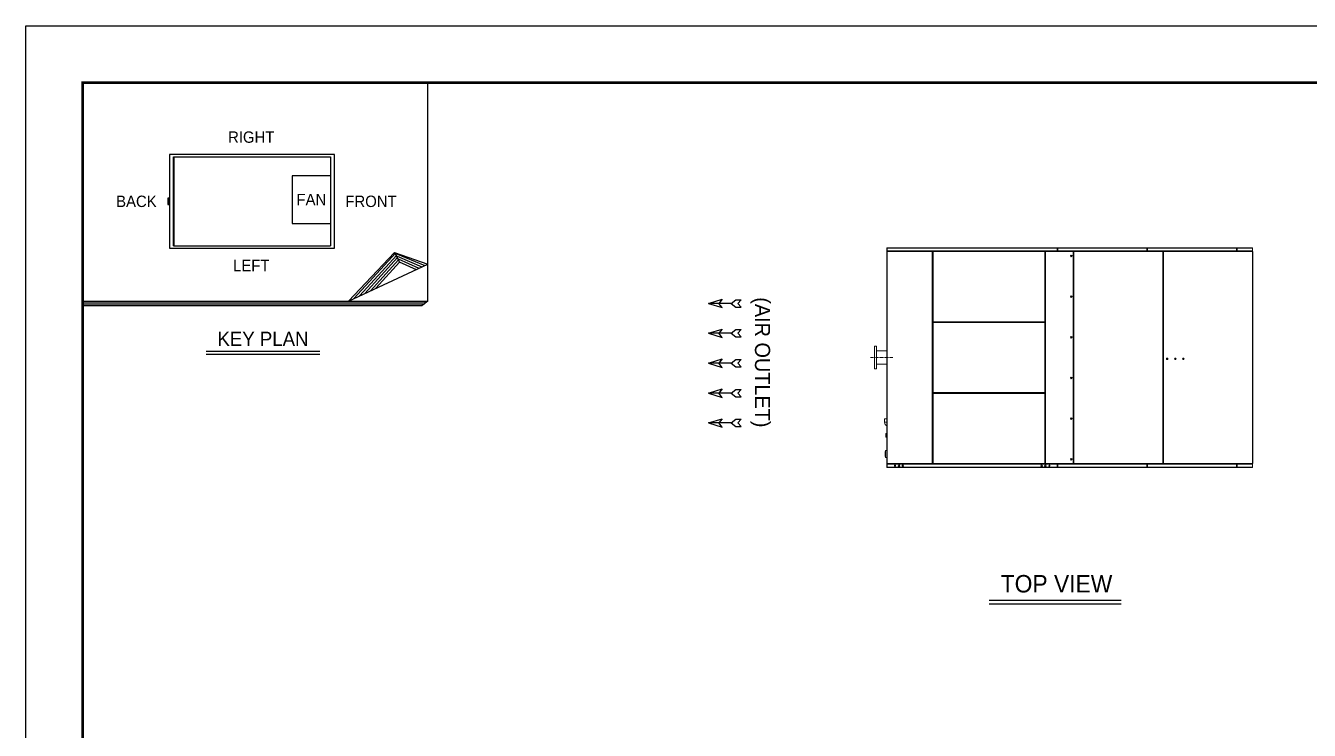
# Model space of a CAD drawing. Header units: millimetres. Extents: x 2142 to 31549, y 1327 to 22122.
# Drawn here: x 2142 to 17932, y 13459 to 22122 of the extents above; entities that cross this region are included whole.
import ezdxf
from ezdxf.enums import TextEntityAlignment as Align

# ---------------------------------------------------------------- set-up
doc = ezdxf.new("R2010")
doc.units = ezdxf.units.MM
doc.linetypes.add('CENTER', pattern=[2, 1.25, -0.25, 0.25, -0.25])
for name, color, linetype in [('center', 1, 'CENTER'), ('냉각탑', 4, 'Continuous'), ('냉각탑_box', 1, 'Continuous'), ('냉각탑_dim', 1, 'Continuous'), ('냉각탑_form', 1, 'Continuous'), ('냉각탑_text', 3, 'Continuous')]:
    doc.layers.add(name, color=color, linetype=linetype)
doc.styles.add('돋움', font='Dotum.ttf')

# ---------------------------------------------------------------- blocks, each defined once
blk = doc.blocks.new('화살표 IN OUT')
at = {"layer": '냉각탑_dim'}
for p, q in [((-323, 43), (-384, 43)), ((-343, 0), (-384, 43)), ((-384, -43), (-343, 0)), ((-266, 0), (-323, 43)), ((-266, 0), (-323, -43)), ((-266, 0), (0, 0)), ((-163, 50), (-122, 0)), ((0, 0), (-163, 50)), ((-163, -50), (-122, 0)), ((0, 0), (-163, -50)), ((-323, -43), (-384, -43))]:
    blk.add_line(p, q, dxfattribs=at)
blk = doc.blocks.new("4'")
at = {"color": 7, "lineweight": 20, "ltscale": 0.001111}
for p, q in [((12735, 19389), (12737, 19389)), ((12737, 19345), (12735, 19345)), ((12738, 19346), (12738, 19348)), ((12804, 19348), (12804, 19350)), ((13294, 19346), (13294, 19348)), ((13296, 19345), (13298, 19345)), ((13451, 19348), (13451, 19350)), ((13766, 19350), (13766, 19348)), ((13792, 19350), (13792, 19348)), ((13796, 19350), (13796, 19348)), ((14061, 19348), (14061, 19350)), ((14061, 19348), (14061, 19350)), ((14214, 19350), (14214, 19348)), ((14240, 19350), (14240, 19348)), ((14244, 19350), (14244, 19348)), ((14671, 19348), (14671, 19350)), ((14820, 19348), (14820, 19350)), ((14833, 19389), (14835, 19389)), ((14842, 19350), (14842, 19348)), ((15608, 19350), (15608, 19348)), ((15937, 19392), (15939, 19392)), ((15937, 19388), (15939, 19388)), ((17039, 19392), (17041, 19392)), ((17039, 19388), (17041, 19388)), ((17230, 19350), (17230, 19348)), ((17232, 19350), (17232, 19348)), ((14684, 19026), (14682, 19026)), ((14684, 18926), (14682, 18926)), ((16135, 18925), (16133, 18925)), ((16133, 18895), (16135, 18895)), ((16133, 18748), (16135, 18748)), ((16135, 18718), (16133, 18718)), ((13399, 18479), (13399, 18477)), ((13403, 18479), (13403, 18477)), ((13447, 18479), (13447, 18477)), ((13448, 18479), (13448, 18477)), ((13450, 18479), (13450, 18477)), ((13451, 18477), (13451, 18479)), ((13452, 18477), (13452, 18479)), ((13454, 18477), (13454, 18479)), ((13454, 18479), (13454, 18477)), ((14061, 18477), (14061, 18479)), ((14671, 18477), (14671, 18479)), ((16135, 18501), (16133, 18501)), ((16133, 18471), (16135, 18471)), ((16135, 18245), (16133, 18245)), ((16135, 18043), (16133, 18043)), ((16135, 18040), (16133, 18040)), ((16133, 18013), (16135, 18013)), ((16135, 17836), (16133, 17836)), ((13399, 17607), (13399, 17605)), ((13403, 17607), (13403, 17605)), ((13447, 17607), (13447, 17605)), ((13448, 17607), (13448, 17605)), ((13450, 17607), (13450, 17605)), ((13451, 17605), (13451, 17607)), ((13452, 17605), (13452, 17607)), ((13454, 17605), (13454, 17607)), ((13454, 17607), (13454, 17605)), ((14061, 17605), (14061, 17607)), ((14671, 17605), (14671, 17607)), ((16135, 17613), (16133, 17613)), ((16133, 17583), (16135, 17583)), ((14684, 17221), (14682, 17221)), ((16133, 17366), (16135, 17366)), ((16135, 17336), (16133, 17336)), ((14684, 17121), (14682, 17121)), ((16135, 17190), (16133, 17190)), ((16133, 17160), (16135, 17160)), ((12737, 16740), (12735, 16740)), ((12738, 16738), (12738, 16736)), ((13294, 16738), (13294, 16736)), ((13296, 16740), (13298, 16740)), ((12737, 16696), (12735, 16696)), ((12935, 16734), (12935, 16736)), ((13220, 16734), (13220, 16736)), ((13225, 16736), (13225, 16734)), ((13419, 16736), (13419, 16734)), ((14698, 16736), (14698, 16734)), ((14835, 16696), (14833, 16696)), ((14842, 16736), (14842, 16734)), ((15608, 16734), (15608, 16736)), ((15939, 16692), (15937, 16692)), ((16009, 16734), (16009, 16736)), ((17041, 16692), (17039, 16692)), ((17230, 16734), (17230, 16736)), ((17232, 16736), (17232, 16734))]:
    blk.add_line(p, q, dxfattribs=at)
at = {"color": 7, "lineweight": 20, "ltscale": 0.019444}
for p, q in [((12735, 19354), (12735, 19389)), ((12737, 19354), (12737, 19389)), ((12738, 19389), (12738, 19354)), ((14831, 19389), (14831, 19354)), ((14833, 19389), (14833, 19354)), ((14835, 19389), (14835, 19354)), ((12735, 16696), (12735, 16731)), ((12737, 16696), (12737, 16731)), ((12738, 16696), (12738, 16731)), ((14831, 16696), (14831, 16731)), ((14833, 16731), (14833, 16696)), ((14835, 16731), (14835, 16696))]:
    blk.add_line(p, q, dxfattribs=at)
at = {"color": 7, "lineweight": 20}
for p, q in [((12735, 19345), (12735, 16740)), ((12738, 19392), (14831, 19392)), ((12738, 19389), (14831, 19389)), ((14831, 19354), (12738, 19354)), ((14831, 19350), (12738, 19350)), ((12739, 19345), (12739, 16740)), ((13294, 16740), (13294, 19345)), ((13298, 16740), (13298, 19345)), ((13299, 16736), (13299, 19348)), ((14678, 19348), (13303, 19348)), ((14678, 19345), (13303, 19345)), ((14684, 19345), (14684, 16739)), ((14687, 19345), (14687, 16739)), ((15934, 19392), (14840, 19392)), ((15934, 19389), (14840, 19389)), ((15934, 19353), (14840, 19353)), ((15934, 19350), (14840, 19350)), ((15026, 16739), (15026, 19345)), ((15029, 16739), (15029, 19345)), ((15031, 16739), (15031, 19345)), ((15033, 19345), (15033, 16739)), ((15036, 19348), (16130, 19348)), ((15036, 19345), (15036, 16739)), ((15036, 19345), (16130, 19345)), ((17036, 19392), (15942, 19392)), ((17036, 19389), (15942, 19389)), ((17036, 19353), (15942, 19353)), ((17036, 19350), (15942, 19350)), ((16130, 19345), (16130, 16739)), ((16133, 19345), (16133, 16739)), ((16135, 16739), (16135, 19345)), ((16138, 19348), (17232, 19348)), ((16138, 19345), (17232, 19345)), ((16138, 16739), (16138, 19345)), ((17232, 19345), (17232, 16739)), ((17235, 19345), (17235, 16739)), ((17237, 18251), (17237, 19345)), ((17238, 16951), (17238, 19133)), ((14683, 17221), (14683, 18926)), ((13303, 18483), (14678, 18483)), ((13303, 18479), (14678, 18479)), ((14678, 18477), (13303, 18477)), ((14678, 18474), (13303, 18474)), ((17237, 16739), (17237, 17833)), ((13303, 17611), (14678, 17611)), ((13303, 17607), (14678, 17607)), ((14678, 17605), (13303, 17605)), ((14678, 17602), (13303, 17602)), ((13303, 16740), (14678, 16740)), ((15036, 16739), (16130, 16739)), ((16138, 16739), (17232, 16739)), ((12738, 16734), (14831, 16734)), ((12738, 16731), (14831, 16731)), ((12738, 16696), (14831, 16696)), ((12738, 16692), (14831, 16692)), ((13303, 16736), (14678, 16736)), ((15934, 16734), (14840, 16734)), ((15934, 16731), (14840, 16731)), ((15934, 16695), (14840, 16695)), ((15934, 16692), (14840, 16692)), ((15036, 16736), (16130, 16736)), ((17036, 16734), (15942, 16734)), ((17036, 16731), (15942, 16731)), ((17036, 16695), (15942, 16695)), ((17036, 16692), (15942, 16692)), ((16138, 16736), (17232, 16736))]:
    blk.add_line(p, q, dxfattribs=at)
at = {"color": 7, "lineweight": 20, "ltscale": 5.55556e-05}
for p, q in [((12735, 19345), (12735, 19345)), ((12737, 19345), (12737, 19345)), ((12739, 19348), (12738, 19348)), ((12739, 19346), (12738, 19346)), ((13294, 19348), (13294, 19348)), ((13294, 19346), (13294, 19346)), ((13296, 19345), (13296, 19345)), ((13298, 19345), (13298, 19345)), ((12735, 16740), (12735, 16740)), ((12737, 16740), (12737, 16740)), ((12738, 16738), (12739, 16738)), ((13294, 16738), (13294, 16738)), ((13296, 16740), (13296, 16740)), ((13298, 16740), (13298, 16740)), ((12738, 16736), (12739, 16736)), ((13294, 16736), (13294, 16736))]:
    blk.add_line(p, q, dxfattribs=at)
at = {"color": 7, "lineweight": 20, "ltscale": 0.002}
for p, q in [((12735, 19345), (12739, 19345)), ((12739, 19348), (12739, 19345)), ((13294, 19348), (13294, 19345)), ((13298, 19345), (13294, 19345)), ((12735, 16740), (12739, 16740)), ((12739, 16736), (12739, 16740)), ((13294, 16736), (13294, 16740)), ((13298, 16740), (13294, 16740))]:
    blk.add_line(p, q, dxfattribs=at)
at = {"color": 7, "lineweight": 20, "ltscale": 6.38004e-06}
for p, q in [((12735, 19345), (12735, 19345)), ((12735, 16740), (12735, 16740))]:
    blk.add_line(p, q, dxfattribs=at)
at = {"color": 7, "lineweight": 20, "ltscale": 0.148611}
blk.add_line((12735, 19077), (12735, 19345), dxfattribs=at)
at = {"color": 7, "lineweight": 20, "ltscale": 0.000888889}
for p, q in [((12739, 19345), (12737, 19345)), ((13294, 19345), (13296, 19345)), ((14680, 19345), (14682, 19345)), ((14683, 19347), (14683, 19348)), ((14837, 19392), (14839, 19392)), ((14837, 19353), (14839, 19353)), ((15034, 19348), (15034, 19347)), ((15034, 19348), (15036, 19348)), ((15034, 19347), (15036, 19347)), ((15895, 19349), (15895, 19350)), ((15937, 19392), (15935, 19392)), ((15937, 19353), (15935, 19353)), ((15935, 19349), (15935, 19350)), ((15939, 19392), (15941, 19392)), ((15939, 19353), (15941, 19353)), ((16130, 19348), (16131, 19348)), ((16130, 19347), (16131, 19347)), ((16131, 19348), (16131, 19347)), ((16133, 19347), (16133, 19348)), ((16135, 19348), (16137, 19348)), ((17039, 19392), (17037, 19392)), ((17039, 19353), (17037, 19353)), ((17041, 19392), (17043, 19392)), ((17041, 19353), (17043, 19353)), ((17235, 19392), (17233, 19392)), ((17235, 19353), (17233, 19353)), ((17235, 19348), (17233, 19348)), ((17237, 18251), (17235, 18251)), ((17237, 18242), (17235, 18242)), ((17237, 18048), (17235, 18048)), ((17237, 18036), (17235, 18036)), ((17237, 17842), (17235, 17842)), ((17237, 17833), (17235, 17833)), ((12739, 16740), (12737, 16740)), ((13294, 16740), (13296, 16740)), ((14682, 16739), (14680, 16739)), ((14683, 16736), (14683, 16738)), ((15034, 16736), (15034, 16738)), ((15036, 16738), (15034, 16738)), ((16131, 16738), (16130, 16738)), ((16131, 16736), (16131, 16738)), ((16133, 16738), (16133, 16736)), ((14837, 16731), (14839, 16731)), ((14837, 16692), (14839, 16692)), ((15036, 16736), (15034, 16736)), ((15895, 16736), (15895, 16734)), ((15935, 16736), (15935, 16734)), ((15937, 16731), (15935, 16731)), ((15937, 16692), (15935, 16692)), ((15939, 16731), (15941, 16731)), ((15939, 16692), (15941, 16692)), ((16131, 16736), (16130, 16736)), ((16135, 16736), (16137, 16736)), ((17039, 16731), (17037, 16731)), ((17039, 16692), (17037, 16692)), ((17041, 16731), (17043, 16731)), ((17041, 16692), (17043, 16692)), ((17235, 16736), (17233, 16736)), ((17235, 16731), (17233, 16731)), ((17235, 16692), (17233, 16692))]:
    blk.add_line(p, q, dxfattribs=at)
at = {"color": 7, "lineweight": 20, "ltscale": 0.001944}
for p, q in [((12738, 19389), (12738, 19392)), ((12738, 19354), (12738, 19350)), ((13299, 19348), (13296, 19348)), ((13303, 19348), (13299, 19348)), ((13300, 19345), (13303, 19345)), ((13303, 19348), (13303, 19345)), ((13303, 19345), (13303, 19348)), ((14678, 19348), (14678, 19345)), ((14682, 19345), (14678, 19345)), ((14831, 19389), (14831, 19392)), ((14831, 19354), (14831, 19350)), ((13300, 18483), (13303, 18483)), ((13303, 18479), (13303, 18483)), ((13303, 18477), (13303, 18474)), ((14678, 18479), (14678, 18483)), ((14682, 18483), (14678, 18483)), ((14678, 18477), (14678, 18474)), ((13300, 18474), (13303, 18474)), ((14682, 18474), (14678, 18474)), ((13300, 17611), (13303, 17611)), ((13300, 17602), (13303, 17602)), ((13303, 17607), (13303, 17611)), ((13303, 17605), (13303, 17602)), ((14678, 17607), (14678, 17611)), ((14682, 17611), (14678, 17611)), ((14678, 17605), (14678, 17602)), ((14682, 17602), (14678, 17602)), ((13300, 16740), (13303, 16740)), ((13303, 16736), (13303, 16740)), ((13303, 16736), (13303, 16740)), ((14678, 16736), (14678, 16740)), ((14682, 16740), (14678, 16740)), ((12738, 16731), (12738, 16734)), ((12738, 16692), (12738, 16696)), ((13303, 16736), (13299, 16736)), ((14831, 16731), (14831, 16734)), ((14831, 16692), (14831, 16696))]:
    blk.add_line(p, q, dxfattribs=at)
at = {"color": 7, "lineweight": 20, "ltscale": 6.42309e-06}
blk.add_line((12738, 19348), (12738, 19348), dxfattribs=at)
at = {"color": 7, "lineweight": 20, "ltscale": 0.0008333}
blk.add_line((12738, 19345), (12738, 19346), dxfattribs=at)
at = {"color": 7, "lineweight": 20, "ltscale": 6.29548e-05}
blk.add_line((12739, 19345), (12738, 19345), dxfattribs=at)
at = {"color": 7, "lineweight": 20, "ltscale": 0.308778}
for p, q in [((13294, 19348), (12739, 19348)), ((13294, 19345), (12739, 19345)), ((12739, 16740), (13294, 16740)), ((12739, 16736), (13294, 16736))]:
    blk.add_line(p, q, dxfattribs=at)
at = {"color": 7, "lineweight": 20, "ltscale": 0.000833337}
for p, q in [((13294, 19348), (13296, 19348)), ((13294, 19346), (13296, 19346)), ((13296, 16738), (13294, 16738)), ((13296, 16736), (13294, 16736))]:
    blk.add_line(p, q, dxfattribs=at)
at = {"color": 7, "lineweight": 20, "ltscale": 5.55704e-05}
blk.add_line((13294, 19345), (13294, 19345), dxfattribs=at)
at = {"color": 7, "lineweight": 20, "ltscale": 0.000864169}
blk.add_line((13298, 19345), (13299, 19345), dxfattribs=at)
at = {"color": 7, "lineweight": 20, "ltscale": 0.426667}
for p, q in [((13299, 19345), (13299, 18577)), ((13299, 17508), (13299, 16740))]:
    blk.add_line(p, q, dxfattribs=at)
at = {"color": 7, "lineweight": 20, "ltscale": 0.478889}
for p, q in [((13300, 19345), (13300, 18483)), ((13303, 19345), (13303, 18483)), ((14678, 18483), (14678, 19345)), ((14682, 18483), (14682, 19345)), ((13300, 17602), (13300, 16740)), ((13303, 17602), (13303, 16740)), ((14678, 16740), (14678, 17602)), ((14682, 16740), (14682, 17602))]:
    blk.add_line(p, q, dxfattribs=at)
at = {"color": 7, "lineweight": 20, "ltscale": 0.000277763}
for p, q in [((13303, 19348), (13303, 19348)), ((13303, 16736), (13303, 16736))]:
    blk.add_line(p, q, dxfattribs=at)
at = {"color": 7, "lineweight": 20, "ltscale": 0.000222222}
for p, q in [((14680, 19345), (14680, 19345)), ((14682, 19345), (14682, 19345)), ((12738, 16695), (12738, 16695)), ((14831, 16731), (14832, 16731))]:
    blk.add_line(p, q, dxfattribs=at)
at = {"color": 7, "lineweight": 20, "ltscale": 0.000833333}
for p, q in [((14683, 19345), (14682, 19345)), ((14683, 19345), (14683, 19347)), ((14840, 19392), (14839, 19392)), ((14840, 19392), (14839, 19392)), ((14839, 19353), (14840, 19353)), ((15033, 19345), (15031, 19345)), ((15034, 19345), (15034, 19347)), ((15935, 19392), (15934, 19392)), ((15935, 19392), (15934, 19392)), ((15935, 19353), (15934, 19353)), ((15934, 19353), (15934, 19352)), ((15942, 19392), (15941, 19392)), ((15941, 19353), (15942, 19353)), ((16131, 19345), (16131, 19347)), ((16138, 19348), (16137, 19348)), ((17037, 19392), (17036, 19392)), ((17037, 19353), (17036, 19353)), ((17044, 19392), (17043, 19392)), ((17044, 19392), (17043, 19392)), ((17043, 19353), (17044, 19353)), ((17233, 19392), (17232, 19392)), ((17233, 19392), (17232, 19392)), ((17233, 19353), (17232, 19353)), ((17232, 19353), (17232, 19352)), ((17232, 19348), (17233, 19348)), ((12738, 16740), (12738, 16738)), ((13298, 16740), (13299, 16740)), ((14683, 16739), (14682, 16739)), ((14683, 16739), (14683, 16738)), ((15033, 16739), (15031, 16739)), ((15034, 16739), (15034, 16738)), ((16131, 16739), (16131, 16738)), ((14839, 16731), (14840, 16731)), ((14839, 16731), (14840, 16731)), ((14840, 16692), (14839, 16692)), ((15934, 16731), (15934, 16733)), ((15935, 16731), (15934, 16731)), ((15935, 16731), (15934, 16731)), ((15935, 16692), (15934, 16692)), ((15941, 16731), (15942, 16731)), ((15942, 16692), (15941, 16692)), ((16138, 16736), (16137, 16736)), ((17037, 16731), (17036, 16731)), ((17037, 16692), (17036, 16692)), ((17043, 16731), (17044, 16731)), ((17043, 16731), (17044, 16731)), ((17044, 16692), (17043, 16692)), ((17232, 16736), (17233, 16736)), ((17232, 16731), (17232, 16733)), ((17233, 16731), (17232, 16731)), ((17233, 16692), (17232, 16692))]:
    blk.add_line(p, q, dxfattribs=at)
at = {"color": 7, "lineweight": 20, "ltscale": 0.002167}
for p, q in [((14683, 19348), (14687, 19348)), ((14683, 19347), (14687, 19347)), ((14687, 19345), (14683, 19345)), ((14683, 16738), (14687, 16738)), ((14683, 16736), (14687, 16736))]:
    blk.add_line(p, q, dxfattribs=at)
at = {"color": 7, "lineweight": 20, "ltscale": 0.177546}
blk.add_line((14683, 19026), (14683, 19345), dxfattribs=at)
at = {"color": 7, "lineweight": 20, "ltscale": 0.001722}
for p, q in [((14684, 19345), (14687, 19345)), ((14687, 19348), (14687, 19345)), ((14840, 19392), (14840, 19389)), ((14840, 19392), (14840, 19389)), ((14840, 19350), (14840, 19353)), ((15026, 19348), (15026, 19345)), ((15029, 19345), (15026, 19345)), ((15033, 19345), (15036, 19345)), ((15036, 19348), (15036, 19345)), ((15934, 19392), (15934, 19389)), ((15934, 19350), (15934, 19353)), ((15942, 19392), (15942, 19389)), ((15942, 19392), (15942, 19389)), ((15942, 19350), (15942, 19353)), ((16130, 19348), (16130, 19345)), ((16130, 19345), (16133, 19345)), ((16135, 19345), (16135, 19348)), ((16135, 19345), (16138, 19345)), ((16137, 19345), (16137, 19348)), ((16138, 19348), (16138, 19345)), ((17036, 19392), (17036, 19389)), ((17036, 19350), (17036, 19353)), ((17044, 19392), (17044, 19389)), ((17044, 19392), (17044, 19389)), ((17044, 19350), (17044, 19353)), ((17232, 19392), (17232, 19389)), ((17232, 19350), (17232, 19353)), ((17232, 19348), (17232, 19345)), ((17232, 19348), (17232, 19345)), ((17235, 19345), (17232, 19345)), ((17233, 19348), (17233, 19345)), ((17235, 19348), (17235, 19345)), ((14684, 16739), (14687, 16739)), ((14687, 16736), (14687, 16739)), ((15026, 16736), (15026, 16739)), ((15029, 16739), (15026, 16739)), ((15033, 16739), (15036, 16739)), ((15036, 16736), (15036, 16739)), ((16130, 16736), (16130, 16739)), ((16130, 16739), (16133, 16739)), ((16135, 16739), (16138, 16739)), ((16135, 16736), (16135, 16739)), ((16137, 16736), (16137, 16739)), ((16138, 16739), (16138, 16736)), ((17232, 16739), (17232, 16736)), ((17235, 16739), (17232, 16739)), ((17232, 16739), (17232, 16736)), ((17233, 16739), (17233, 16736)), ((17235, 16739), (17235, 16736)), ((14840, 16734), (14840, 16731)), ((14840, 16692), (14840, 16695)), ((14840, 16692), (14840, 16695)), ((15934, 16734), (15934, 16731)), ((15934, 16692), (15934, 16695)), ((15942, 16734), (15942, 16731)), ((15942, 16692), (15942, 16695)), ((15942, 16692), (15942, 16695)), ((17036, 16734), (17036, 16731)), ((17036, 16692), (17036, 16695)), ((17044, 16734), (17044, 16731)), ((17044, 16692), (17044, 16695)), ((17044, 16692), (17044, 16695)), ((17232, 16734), (17232, 16731)), ((17232, 16692), (17232, 16695))]:
    blk.add_line(p, q, dxfattribs=at)
at = {"color": 7, "lineweight": 20, "ltscale": 0.188222}
for p, q in [((15026, 19348), (14687, 19348)), ((15026, 19345), (14687, 19345)), ((14687, 16739), (15026, 16739)), ((14687, 16736), (15026, 16736))]:
    blk.add_line(p, q, dxfattribs=at)
at = {"color": 7, "lineweight": 20, "ltscale": 0.021611}
for p, q in [((14837, 19392), (14837, 19353)), ((14839, 19392), (14839, 19353)), ((15935, 19392), (15935, 19353)), ((15937, 19392), (15937, 19353)), ((15939, 19392), (15939, 19353)), ((15941, 19392), (15941, 19353)), ((17037, 19392), (17037, 19353)), ((17039, 19392), (17039, 19353)), ((17041, 19392), (17041, 19353)), ((17043, 19392), (17043, 19353)), ((17233, 19392), (17233, 19353)), ((17235, 19392), (17235, 19353)), ((14837, 16692), (14837, 16731)), ((14839, 16692), (14839, 16731)), ((15935, 16692), (15935, 16731)), ((15935, 16692), (15935, 16731)), ((15937, 16692), (15937, 16731)), ((15939, 16692), (15939, 16731)), ((15941, 16692), (15941, 16731)), ((17037, 16692), (17037, 16731)), ((17039, 16692), (17039, 16731)), ((17041, 16692), (17041, 16731)), ((17043, 16692), (17043, 16731)), ((17233, 16692), (17233, 16731)), ((17233, 16692), (17233, 16731)), ((17235, 16692), (17235, 16731))]:
    blk.add_line(p, q, dxfattribs=at)
at = {"color": 7, "lineweight": 20, "ltscale": 0.002803}
blk.add_line((14837, 19348), (14837, 19353), dxfattribs=at)
at = {"color": 7, "lineweight": 20, "ltscale": 0.005324}
blk.add_line((14850, 19392), (14840, 19392), dxfattribs=at)
at = {"color": 7, "lineweight": 20, "ltscale": 0.009389}
for p, q in [((14857, 19392), (14840, 19392)), ((15934, 19392), (15917, 19392)), ((17061, 19392), (17044, 19392)), ((17232, 19392), (17215, 19392))]:
    blk.add_line(p, q, dxfattribs=at)
at = {"color": 7, "lineweight": 20, "ltscale": 0.00111}
for p, q in [((14840, 19348), (14840, 19350)), ((13195, 16734), (13195, 16736)), ((17041, 16697), (17039, 16697))]:
    blk.add_line(p, q, dxfattribs=at)
at = {"color": 7, "lineweight": 20, "ltscale": 0.003787}
blk.add_line((14850, 19392), (14856, 19392), dxfattribs=at)
at = {"color": 7, "lineweight": 20, "ltscale": 0.00027774}
blk.add_line((14856, 19392), (14857, 19392), dxfattribs=at)
at = {"color": 7, "lineweight": 20, "ltscale": 0.155556}
for p, q in [((14857, 19392), (15137, 19392)), ((15637, 19392), (15917, 19392)), ((12607, 18182), (12607, 17902))]:
    blk.add_line(p, q, dxfattribs=at)
at = {"color": 7, "lineweight": 20, "ltscale": 1.52736e-05}
blk.add_line((14980, 19348), (14980, 19348), dxfattribs=at)
at = {"color": 7, "lineweight": 20, "ltscale": 0.004777}
for p, q in [((15026, 19347), (15034, 19347)), ((15034, 16738), (15026, 16738))]:
    blk.add_line(p, q, dxfattribs=at)
at = {"color": 7, "lineweight": 20, "ltscale": 0.001389}
for p, q in [((15029, 19345), (15031, 19345)), ((15029, 16739), (15031, 16739))]:
    blk.add_line(p, q, dxfattribs=at)
at = {"color": 7, "lineweight": 20, "ltscale": 0.000888874}
blk.add_line((15034, 19345), (15036, 19345), dxfattribs=at)
at = {"color": 7, "lineweight": 20, "ltscale": 0.027778}
for p, q in [((15137, 19392), (15187, 19392)), ((15587, 19392), (15637, 19392)), ((16239, 19392), (16289, 19392)), ((16239, 19392), (16289, 19392)), ((16689, 19392), (16739, 19392)), ((16689, 19392), (16739, 19392)), ((17113, 19392), (17163, 19392))]:
    blk.add_line(p, q, dxfattribs=at)
at = {"color": 7, "lineweight": 20, "ltscale": 0.222222}
blk.add_line((15187, 19392), (15587, 19392), dxfattribs=at)
at = {"color": 7, "lineweight": 20, "ltscale": 0.000222223}
for p, q in [((15895, 19348), (15895, 19349)), ((15935, 19348), (15935, 19349))]:
    blk.add_line(p, q, dxfattribs=at)
at = {"color": 7, "lineweight": 20, "ltscale": 0.022222}
for p, q in [((15895, 19349), (15935, 19349)), ((13299, 18207), (13299, 18247)), ((13299, 17837), (13299, 17877)), ((15935, 16736), (15895, 16736)), ((15935, 16734), (15895, 16734))]:
    blk.add_line(p, q, dxfattribs=at)
at = {"color": 7, "lineweight": 20, "ltscale": 0.002588}
for p, q in [((15917, 19392), (15922, 19392)), ((17019, 19392), (17024, 19392)), ((17215, 19392), (17220, 19392))]:
    blk.add_line(p, q, dxfattribs=at)
at = {"color": 7, "lineweight": 20, "ltscale": 0.007103}
for p, q in [((15921, 19392), (15934, 19392)), ((15955, 19392), (15942, 19392)), ((17023, 19392), (17036, 19392)), ((17057, 19392), (17044, 19392)), ((17219, 19392), (17232, 19392))]:
    blk.add_line(p, q, dxfattribs=at)
at = {"color": 7, "lineweight": 20, "ltscale": 0.00080973}
blk.add_line((15934, 19350), (15935, 19350), dxfattribs=at)
at = {"color": 7, "lineweight": 20, "ltscale": 0.002286}
for p, q in [((15955, 19392), (15959, 19392)), ((17057, 19392), (17061, 19392))]:
    blk.add_line(p, q, dxfattribs=at)
at = {"color": 7, "lineweight": 20, "ltscale": 0.000888904}
blk.add_line((16130, 19345), (16131, 19345), dxfattribs=at)
at = {"color": 7, "lineweight": 20, "ltscale": 0.000619403}
for p, q in [((16133, 19348), (16131, 19348)), ((16131, 16736), (16133, 16736))]:
    blk.add_line(p, q, dxfattribs=at)
at = {"color": 7, "lineweight": 20, "ltscale": 0.001635}
blk.add_line((16131, 19348), (16134, 19348), dxfattribs=at)
at = {"color": 7, "lineweight": 20, "ltscale": 0.000846324}
blk.add_line((16132, 19345), (16133, 19345), dxfattribs=at)
at = {"color": 7, "lineweight": 20, "ltscale": 0.001325}
blk.add_line((16135, 19348), (16133, 19348), dxfattribs=at)
at = {"color": 7, "lineweight": 20, "ltscale": 0.000519359}
for p, q in [((16133, 19347), (16133, 19347)), ((16133, 16738), (16133, 16738))]:
    blk.add_line(p, q, dxfattribs=at)
at = {"color": 7, "lineweight": 20, "ltscale": 0.000876532}
for p, q in [((16135, 19345), (16133, 19345)), ((16133, 18251), (16135, 18251)), ((16133, 17842), (16135, 17842)), ((16135, 17833), (16133, 17833)), ((16133, 16739), (16135, 16739))]:
    blk.add_line(p, q, dxfattribs=at)
at = {"color": 7, "lineweight": 20, "ltscale": 0.00023458}
for p, q in [((16133, 19345), (16133, 19345)), ((16133, 18251), (16133, 18251)), ((16133, 17842), (16133, 17842)), ((16133, 17833), (16133, 17833)), ((16133, 17833), (16133, 17833)), ((16133, 16739), (16133, 16739))]:
    blk.add_line(p, q, dxfattribs=at)
at = {"color": 7, "lineweight": 20, "ltscale": 0.000309015}
for p, q in [((16135, 19348), (16134, 19348)), ((16134, 18248), (16135, 18248)), ((16134, 17839), (16135, 17839)), ((16135, 17836), (16134, 17836)), ((16134, 16736), (16135, 16736))]:
    blk.add_line(p, q, dxfattribs=at)
at = {"color": 7, "lineweight": 20, "ltscale": 0.104333}
for p, q in [((17232, 19392), (17044, 19392)), ((17232, 19389), (17044, 19389)), ((17232, 19353), (17044, 19353)), ((17232, 19350), (17044, 19350)), ((17232, 16734), (17044, 16734)), ((17232, 16731), (17044, 16731)), ((17232, 16695), (17044, 16695)), ((17232, 16692), (17044, 16692))]:
    blk.add_line(p, q, dxfattribs=at)
at = {"color": 7, "lineweight": 20, "ltscale": 0.028889}
for p, q in [((17061, 19392), (17113, 19392)), ((17163, 19392), (17215, 19392))]:
    blk.add_line(p, q, dxfattribs=at)
at = {"color": 7, "lineweight": 20, "ltscale": 0.002833}
blk.add_line((17235, 19353), (17235, 19348), dxfattribs=at)
at = {"color": 7, "lineweight": 20, "ltscale": 0.000889056}
for p, q in [((17237, 19345), (17235, 19345)), ((17237, 16739), (17235, 16739))]:
    blk.add_line(p, q, dxfattribs=at)
at = {"color": 7, "lineweight": 20, "ltscale": 0.000944445}
for p, q in [((17238, 19133), (17237, 19133)), ((17238, 16951), (17237, 16951))]:
    blk.add_line(p, q, dxfattribs=at)
at = {"color": 7, "lineweight": 20, "ltscale": 0.001029}
for p, q in [((12733, 19077), (12735, 19077)), ((12735, 18657), (12733, 18657)), ((12733, 17422), (12735, 17422)), ((12735, 17002), (12733, 17002))]:
    blk.add_line(p, q, dxfattribs=at)
at = {"color": 7, "lineweight": 20, "ltscale": 0.220833}
for p, q in [((12733, 19077), (12733, 18680)), ((12733, 17422), (12733, 17025))]:
    blk.add_line(p, q, dxfattribs=at)
at = {"color": 7, "lineweight": 20, "ltscale": 0.001247}
for p, q in [((12733, 18680), (12735, 18678)), ((12733, 18665), (12735, 18666)), ((12733, 17025), (12735, 17023)), ((12733, 17010), (12735, 17011))]:
    blk.add_line(p, q, dxfattribs=at)
at = {"color": 7, "lineweight": 20, "ltscale": 0.004167}
for p, q in [((12733, 18665), (12733, 18657)), ((12733, 17010), (12733, 17002))]:
    blk.add_line(p, q, dxfattribs=at)
at = {"color": 7, "lineweight": 20, "ltscale": 0.006935}
for p, q in [((12735, 18666), (12735, 18678)), ((12735, 17011), (12735, 17023))]:
    blk.add_line(p, q, dxfattribs=at)
at = {"color": 7, "lineweight": 20, "ltscale": 0.295779}
blk.add_line((12735, 18125), (12735, 18657), dxfattribs=at)
at = {"color": 7, "lineweight": 20, "ltscale": 0.000833334}
for p, q in [((13298, 18577), (13299, 18577)), ((13298, 18247), (13299, 18247)), ((13298, 18207), (13299, 18207)), ((13298, 17877), (13299, 17877)), ((13298, 17837), (13299, 17837)), ((13298, 17508), (13299, 17508))]:
    blk.add_line(p, q, dxfattribs=at)
at = {"color": 7, "lineweight": 20, "ltscale": 0.173056}
for p, q in [((13299, 18256), (13299, 18568)), ((13299, 17517), (13299, 17828))]:
    blk.add_line(p, q, dxfattribs=at)
at = {"color": 7, "lineweight": 20, "ltscale": 0.005}
for p, q in [((13303, 18474), (13303, 18483)), ((14680, 18474), (14680, 18483)), ((14682, 18474), (14682, 18483)), ((13303, 17602), (13303, 17611)), ((14680, 17602), (14680, 17611)), ((14682, 17602), (14682, 17611))]:
    blk.add_line(p, q, dxfattribs=at)
at = {"color": 7, "lineweight": 20, "ltscale": 0.479444}
for p, q in [((13300, 18474), (13300, 17611)), ((13303, 18474), (13303, 17611)), ((14678, 17611), (14678, 18474)), ((14682, 17611), (14682, 18474))]:
    blk.add_line(p, q, dxfattribs=at)
at = {"color": 7, "lineweight": 20, "ltscale": 0.012222}
for p, q in [((12607, 18182), (12585, 18182)), ((12585, 18182), (12607, 18182)), ((12607, 17902), (12585, 17902))]:
    blk.add_line(p, q, dxfattribs=at)
at = {"color": 0, "lineweight": 20}
blk.add_line((12585, 18182), (12585, 17902), dxfattribs=at)
at = {"color": 7, "lineweight": 20, "ltscale": 0.183333}
blk.add_line((13299, 17877), (13299, 18207), dxfattribs=at)
at = {"color": 7, "lineweight": 20, "ltscale": 0.000305442}
for p, q in [((16133, 18250), (16133, 18250)), ((16133, 17841), (16133, 17841)), ((16133, 17835), (16133, 17835))]:
    blk.add_line(p, q, dxfattribs=at)
at = {"color": 7, "lineweight": 20, "ltscale": 0.000801973}
for p, q in [((16134, 18248), (16133, 18248)), ((16134, 17839), (16133, 17839))]:
    blk.add_line(p, q, dxfattribs=at)
at = {"color": 7, "lineweight": 20, "ltscale": 0.000802106}
blk.add_line((16133, 18245), (16134, 18245), dxfattribs=at)
at = {"color": 7, "lineweight": 20, "ltscale": 0.00030545}
for p, q in [((16133, 18244), (16133, 18244)), ((16133, 18047), (16133, 18047))]:
    blk.add_line(p, q, dxfattribs=at)
at = {"color": 7, "lineweight": 20, "ltscale": 0.000876523}
for p, q in [((16135, 18242), (16133, 18242)), ((16133, 18048), (16135, 18048))]:
    blk.add_line(p, q, dxfattribs=at)
at = {"color": 7, "lineweight": 20, "ltscale": 0.000234588}
for p, q in [((16133, 18242), (16133, 18242)), ((16133, 18242), (16133, 18242)), ((16133, 18048), (16133, 18048))]:
    blk.add_line(p, q, dxfattribs=at)
at = {"color": 7, "lineweight": 20, "ltscale": 0.000309005}
for p, q in [((16135, 18245), (16134, 18245)), ((16134, 18045), (16135, 18045))]:
    blk.add_line(p, q, dxfattribs=at)
at = {"color": 7, "lineweight": 20, "ltscale": 0.107667}
for p, q in [((17237, 18048), (17237, 18242)), ((17237, 17842), (17237, 18036))]:
    blk.add_line(p, q, dxfattribs=at)
at = {"color": 7, "lineweight": 20, "ltscale": 0.091778}
blk.add_line((12607, 18125), (12607, 17960), dxfattribs=at)
at = {"color": 7, "lineweight": 20, "ltscale": 0.071111}
for p, q in [((12607, 18125), (12735, 18125)), ((12607, 17960), (12735, 17960))]:
    blk.add_line(p, q, dxfattribs=at)
at = {"color": 7, "lineweight": 20, "ltscale": 0.071105}
blk.add_line((12735, 18125), (12607, 18125), dxfattribs=at)
at = {"color": 7, "lineweight": 20, "ltscale": 0.000801982}
blk.add_line((16134, 18045), (16133, 18045), dxfattribs=at)
at = {"color": 7, "lineweight": 20, "ltscale": 0.298555}
blk.add_line((12735, 17422), (12735, 17960), dxfattribs=at)
at = {"color": 7, "lineweight": 20, "ltscale": 0.000802097}
blk.add_line((16133, 17836), (16134, 17836), dxfattribs=at)
at = {"color": 7, "lineweight": 20, "ltscale": 0.011861}
for p, q in [((12729, 17290), (12708, 17290)), ((12729, 17247), (12708, 17247))]:
    blk.add_line(p, q, dxfattribs=at)
at = {"color": 7, "lineweight": 20, "ltscale": 0.023889}
blk.add_line((12708, 17247), (12708, 17290), dxfattribs=at)
at = {"color": 7, "lineweight": 20, "ltscale": 0.002303}
for p, q in [((12733, 17290), (12729, 17290)), ((12733, 17247), (12729, 17247))]:
    blk.add_line(p, q, dxfattribs=at)
at = {"color": 7, "lineweight": 20, "ltscale": 0.005192}
for p, q in [((12724, 17108), (12733, 17108)), ((12724, 17065), (12733, 17065))]:
    blk.add_line(p, q, dxfattribs=at)
at = {"color": 7, "lineweight": 20, "ltscale": 0.023722}
blk.add_line((12724, 17065), (12724, 17108), dxfattribs=at)
at = {"color": 7, "lineweight": 20, "ltscale": 0.211889}
blk.add_line((14683, 16739), (14683, 17121), dxfattribs=at)
at = {"color": 7, "lineweight": 20, "ltscale": 0.008881}
for p, q in [((12735, 16901), (12719, 16901)), ((12735, 16812), (12719, 16812))]:
    blk.add_line(p, q, dxfattribs=at)
at = {"color": 7, "lineweight": 20, "ltscale": 0.0495}
blk.add_line((12719, 16901), (12719, 16812), dxfattribs=at)
at = {"color": 7, "lineweight": 20, "ltscale": 0.145833}
blk.add_line((12735, 16740), (12735, 17002), dxfattribs=at)
at = {"color": 7, "lineweight": 20, "ltscale": 0.001778}
for p, q in [((12719, 16887), (12716, 16887)), ((12719, 16826), (12716, 16826))]:
    blk.add_line(p, q, dxfattribs=at)
at = {"color": 7, "lineweight": 20, "ltscale": 0.033611}
blk.add_line((12716, 16826), (12716, 16887), dxfattribs=at)
at = {"color": 7, "lineweight": 20, "ltscale": 6.4231e-06}
blk.add_line((12738, 16738), (12738, 16738), dxfattribs=at)
at = {"color": 7, "lineweight": 20, "ltscale": 5.55408e-05}
blk.add_line((13294, 16740), (13294, 16740), dxfattribs=at)
at = {"color": 7, "lineweight": 20, "ltscale": 0.000222164}
blk.add_line((14680, 16739), (14680, 16740), dxfattribs=at)
at = {"color": 7, "lineweight": 20, "ltscale": 0.000222165}
blk.add_line((14682, 16739), (14682, 16740), dxfattribs=at)
at = {"color": 7, "lineweight": 20, "ltscale": 0.000444359}
blk.add_line((14684, 16739), (14683, 16739), dxfattribs=at)
at = {"color": 7, "lineweight": 20, "ltscale": 0.000203026}
blk.add_line((12735, 16731), (12735, 16731), dxfattribs=at)
at = {"color": 7, "lineweight": 20, "ltscale": 0.000203598}
blk.add_line((12735, 16695), (12735, 16696), dxfattribs=at)
at = {"color": 7, "lineweight": 20, "ltscale": 0.000222127}
blk.add_line((12738, 16734), (12738, 16734), dxfattribs=at)
blk.add_line((12738, 16734), (12738, 16734), dxfattribs=at)
at = {"color": 7, "lineweight": 20, "ltscale": 1.29947e-05}
blk.add_line((12738, 16734), (12738, 16734), dxfattribs=at)
at = {"color": 7, "lineweight": 20, "ltscale": 0.000580935}
for p, q in [((12738, 16731), (12738, 16732)), ((14832, 16732), (14832, 16731)), ((14832, 16731), (14832, 16732))]:
    blk.add_line(p, q, dxfattribs=at)
at = {"color": 7, "lineweight": 20, "ltscale": 0.019889}
for p, q in [((12738, 16731), (12738, 16695)), ((14832, 16731), (14832, 16695)), ((14832, 16695), (14832, 16731))]:
    blk.add_line(p, q, dxfattribs=at)
at = {"color": 7, "lineweight": 20, "ltscale": 0.000222221}
blk.add_line((12738, 16731), (12738, 16731), dxfattribs=at)
at = {"color": 7, "lineweight": 20, "ltscale": 0.00020375}
blk.add_line((12738, 16692), (12738, 16692), dxfattribs=at)
at = {"color": 7, "lineweight": 20, "ltscale": 0.001923}
blk.add_line((13299, 16736), (13296, 16736), dxfattribs=at)
at = {"color": 7, "lineweight": 20, "ltscale": 0.002611}
blk.add_line((14683, 16736), (14678, 16736), dxfattribs=at)
blk.add_line((14683, 16736), (14678, 16736), dxfattribs=at)
at = {"color": 7, "lineweight": 20, "ltscale": 0.000222226}
for p, q in [((14831, 16734), (14832, 16734)), ((14835, 16731), (14835, 16731))]:
    blk.add_line(p, q, dxfattribs=at)
at = {"color": 7, "lineweight": 20, "ltscale": 0.000222318}
blk.add_line((14832, 16695), (14831, 16695), dxfattribs=at)
at = {"color": 7, "lineweight": 20, "ltscale": 0.000203927}
blk.add_line((14831, 16692), (14832, 16692), dxfattribs=at)
at = {"color": 7, "lineweight": 20, "ltscale": 1.29913e-05}
blk.add_line((14832, 16734), (14832, 16734), dxfattribs=at)
at = {"color": 7, "lineweight": 20, "ltscale": 0.000222128}
blk.add_line((14835, 16695), (14835, 16696), dxfattribs=at)
at = {"color": 7, "lineweight": 20, "ltscale": 0.002801}
blk.add_line((14837, 16731), (14837, 16736), dxfattribs=at)
at = {"color": 7, "lineweight": 20, "ltscale": 0.001112}
for p, q in [((14840, 16734), (14840, 16736)), ((15939, 16697), (15937, 16697))]:
    blk.add_line(p, q, dxfattribs=at)
at = {"color": 7, "lineweight": 20, "ltscale": 0.349446}
blk.add_line((15588, 16734), (14959, 16734), dxfattribs=at)
at = {"color": 7, "lineweight": 20, "ltscale": 0.011044}
blk.add_line((15608, 16734), (15588, 16734), dxfattribs=at)
at = {"color": 7, "lineweight": 20, "ltscale": 0.000222224}
for p, q in [((15895, 16736), (15895, 16736)), ((15935, 16736), (15935, 16736))]:
    blk.add_line(p, q, dxfattribs=at)
at = {"color": 7, "lineweight": 20, "ltscale": 0.003722}
blk.add_line((15942, 16734), (15935, 16734), dxfattribs=at)
at = {"color": 7, "lineweight": 20, "ltscale": 0.001016}
blk.add_line((16134, 16736), (16133, 16736), dxfattribs=at)
at = {"color": 7, "lineweight": 20, "ltscale": 0.002832}
blk.add_line((17235, 16736), (17235, 16731), dxfattribs=at)
at = {"color": 7, "lineweight": 20}
for centre, radius in [((15004, 19292), 9.5), ((15004, 19292), 7.9), ((15004, 19292), 4.5), ((15004, 18792), 9.5), ((15004, 18792), 7.9), ((15004, 18792), 4.5), ((15004, 18292), 9.5), ((15004, 18292), 7.9), ((15004, 18292), 4.5), ((16183, 18027), 9.67), ((16183, 18027), 6.76), ((16183, 18027), 4.34), ((16183, 18027), 3), ((16283, 18027), 9.67), ((16283, 18027), 6.76), ((16283, 18027), 4.34), ((16283, 18027), 3), ((16383, 18027), 9.67), ((16383, 18027), 6.76), ((16383, 18027), 4.34), ((16383, 18027), 3), ((15004, 17792), 9.5), ((15004, 17792), 7.9), ((15004, 17792), 4.5), ((15004, 17292), 9.5), ((15004, 17292), 7.9), ((15004, 17292), 4.5), ((15004, 16792), 9.5), ((15004, 16792), 7.9), ((15004, 16792), 4.5), ((12835, 16713), 6.5), ((12885, 16713), 9), ((12931, 16713), 9), ((14639, 16713), 9), ((14685, 16713), 9), ((14735, 16713), 6.5)]:
    blk.add_circle(centre, radius, dxfattribs=at)
for centre, radius, start, end in [((12738, 19389), 3.5, 90, 180), ((12738, 19354), 3.5, 180, 270), ((12738, 19345), 3.5, 90, 180), ((12738, 19389), 1.5, 90, 180), ((12738, 19354), 1.5, 180, 270), ((12738, 19345), 1.5, 90, 180), ((12773, 19345), 3.5, 89.7839, 90), ((12782, 19345), 3.5, 90, 90.8118), ((12806, 19345), 3.5, 89.3614, 90), ((13296, 19345), 3.5, 0, 90), ((13296, 19345), 1.5, 0, 90), ((13303, 19345), 3.5, 90, 90.1885), ((14796, 19345), 3.5, 90, 90.8741), ((14831, 19389), 3.5, 0, 90), ((14831, 19389), 1.5, 0, 90), ((14831, 19354), 1.5, 270, 0), ((14831, 19354), 3.5, 270, 0), ((14831, 19345), 3.5, 89.1038, 90), ((14840, 19353), 3.1, 180, 270), ((14840, 19353), 1.5, 180, 270), ((14840, 19345), 3.1, 90, 90.8841), ((14876, 19345), 3.1, 89.7174, 90), ((15934, 19353), 1.5, 270, 0), ((15934, 19353), 3.1, 270, 0), ((15942, 19353), 3.1, 180, 270), ((15942, 19353), 1.5, 180, 270), ((15945, 19353), 3.1, 180, 194.5922), ((16752, 19345), 3.1, 89.2317, 90), ((16976, 19345), 3.1, 89.0258, 90), ((17036, 19353), 1.5, 270, 0), ((17036, 19353), 3.1, 270, 0), ((17033, 19353), 3.1, 345.3459, 0), ((17044, 19353), 3.1, 180, 270), ((17044, 19353), 1.5, 180, 270), ((17232, 19353), 1.5, 270, 0), ((17232, 19353), 3.1, 270, 0), ((17232, 19345), 3.1, 89.0094, 90), ((17232, 19345), 3.1, 0, 1.0252), ((17235, 19133), 3.5, 0, 59.055), ((13296, 18577), 3.5, 304.8493, 0), ((13296, 18568), 3.5, 0, 55.1506), ((13296, 18256), 3.5, 304.8494, 0), ((13296, 18247), 3.5, 0, 55.1507), ((13296, 17837), 3.5, 304.8493, 0), ((13296, 17828), 3.5, 0, 55.1506), ((13296, 17517), 3.5, 304.8494, 0), ((13296, 17508), 3.5, 0, 55.1507), ((12761, 17247), 53.4, 180, 238.5264), ((17235, 16951), 3.5, 300.945, 0), ((12738, 16740), 3.5, 180, 270), ((12738, 16740), 1.5, 180, 270), ((13296, 16740), 3.5, 270, 0), ((13296, 16740), 1.5, 270, 0), ((17232, 16739), 3.1, 358.9748, 0), ((12738, 16731), 3.5, 90, 180), ((12738, 16731), 3.1, 90, 180), ((12738, 16696), 3.5, 180, 270), ((12738, 16695), 3.1, 180, 270), ((12738, 16731), 1.5, 90, 180), ((12738, 16696), 1.5, 180, 270), ((13782, 16731), 3.1, 89.401, 90), ((13790, 16731), 3.1, 90, 90.599), ((14831, 16731), 3.5, 0, 90), ((14831, 16731), 1.5, 0, 90), ((14831, 16696), 1.5, 270, 0), ((14831, 16696), 3.5, 270, 0), ((14832, 16731), 3.1, 0, 90), ((14832, 16695), 3.1, 270, 360), ((14840, 16731), 3.1, 90, 180), ((14840, 16731), 1.5, 90, 180), ((15934, 16731), 3.1, 0, 90), ((15934, 16731), 1.5, 0, 90), ((15942, 16731), 3.1, 90, 180), ((15942, 16731), 1.5, 90, 180), ((15945, 16731), 3.1, 165.4078, 180), ((15945, 16731), 3.1, 90, 90.6607), ((17033, 16731), 3.1, 89.3393, 90), ((17036, 16731), 3.1, 0, 90), ((17036, 16731), 1.5, 0, 90), ((17033, 16731), 3.1, 0, 14.6541), ((17044, 16731), 3.1, 90, 180), ((17044, 16731), 1.5, 90, 180), ((17232, 16731), 3.1, 0, 90), ((17232, 16731), 1.5, 0, 90)]:
    blk.add_arc(centre, radius, start, end, dxfattribs=at)
for centre, major_axis, ratio, start_param, end_param in [((14841, 19345), (0, 3.1), 0.7178, 0, 0.015122), ((14959, 19347), (0, -3.5), 0.544639, 3.161065, 4.268498), ((15588, 19347), (0, -3.5), 0.544639, 3.156703, 4.269478), ((15588, 19347), (0, -1.5), 0.544639, 3.141593, 3.165474), ((15659, 19345), (0, 3.1), 0.477391, 0, 0.013405), ((15666, 19345), (0, -3.1), 0.656756, 3.141593, 3.154143), ((16103, 19345), (0, -3.1), 0.656756, 3.141593, 3.151463), ((16104, 19345), (0, -3.1), 0.479102, 3.141593, 3.15031), ((16133, 19345), (0, 3.1), 0.477391, 0, 0.853), ((16133, 19345), (0, 1.5), 0.477391, 0, 1.570796), ((16134, 19345), (0, 3.1), 0.329525, 0, 1.570796), ((16162, 19345), (0, -3.5), 0.7178, 3.141593, 3.153226), ((16167, 19345), (0, -3.1), 0.718661, 3.141593, 3.153939), ((16181, 19345), (0, -3.1), 0.479102, 3.141593, 3.150111), ((16183, 19345), (0, -3.1), 0.36923, 3.141593, 3.148769), ((16189, 19345), (0, 3.1), 0.329525, 0, 0.006648), ((16191, 19345), (0, 3.1), 0.249883, 0, 0.004924), ((16246, 19345), (0, 3.1), 0.249883, 0, 0.004688), ((16265, 19345), (0, -3.1), 0.36923, 3.141593, 3.148488), ((16552, 19345), (0, 3.1), 0.321546, 6.277245, 6.283185), ((16621, 19345), (0, 3.1), 0.321546, 6.273561, 6.283185), ((16623, 19345), (0, 3.1), 0.57647, 6.279124, 6.283185), ((16682, 19345), (0, 3.1), 0.57647, 6.273954, 6.283185), ((16683, 19345), (0, 3.1), 0.808597, 6.272936, 6.283185), ((16687, 19345), (0, -3.1), 0.212139, 3.137492, 3.141593), ((16689, 19345), (0, -3.1), 0.525905, 3.132363, 3.141593), ((16726, 19345), (0, 3.1), 0.808597, 6.271922, 6.283185), ((16727, 19345), (0, 3.1), 0.942089, 6.271631, 6.283185), ((16751, 19345), (0, 3.1), 0.942089, 6.270638, 6.283185), ((16752, 19345), (0, 3.1), 0.999893, 6.26981, 6.283185), ((16752, 19345), (0, 3.1), 0.999893, 6.27052, 6.283185), ((16798, 19345), (0, -3.1), 0.525905, 3.131053, 3.141593), ((16799, 19345), (0, -3.1), 0.694369, 3.130115, 3.141593), ((16806, 19345), (0, -3.1), 0.41022, 3.137884, 3.141593), ((16891, 19345), (0, -3.1), 0.694369, 3.128567, 3.141593), ((16892, 19345), (0, -3.1), 0.89461, 3.128006, 3.141593), ((16904, 19345), (0, -3.1), 0.41022, 3.136569, 3.141593), ((16906, 19345), (0, -3.1), 0.616222, 3.134971, 3.141593), ((16949, 19345), (0, -3.1), 0.89461, 3.126241, 3.141593), ((16950, 19345), (0, -3.1), 0.969042, 3.12609, 3.141593), ((16976, 19345), (0, -3.1), 0.969042, 3.12466, 3.141593), ((16991, 19345), (0, -3.1), 0.616222, 3.133221, 3.141593), ((16992, 19345), (0, -3.1), 0.685129, 3.132885, 3.141593), ((17071, 19345), (0, -3.1), 0.685129, 3.131259, 3.141593), ((17072, 19345), (0, -3.1), 0.839315, 3.130771, 3.141593), ((17131, 19345), (0, -3.1), 0.839315, 3.129059, 3.141593), ((17132, 19345), (0, -3.1), 0.885173, 3.128934, 3.141593), ((17182, 19345), (0, -3.1), 0.885173, 3.127351, 3.141593), ((17183, 19345), (0, -3.1), 0.970695, 3.127178, 3.141593), ((17208, 19345), (0, -3.1), 0.970695, 3.133755, 3.141593), ((17209, 19345), (0, -3.1), 0.988494, 3.125571, 3.141593), ((17228, 19345), (0, -3.1), 0.988494, 3.123928, 3.141593), ((12735, 19062), (0, 6), 0.087156, 0.66969, 2.47145), ((16134, 18251), (0, -3.1), 0.329525, 4.712389, 6.283185), ((16134, 18242), (0, 3.1), 0.329526, 0, 1.570796), ((16134, 18048), (0, -3.1), 0.329526, 4.712389, 6.283185), ((16134, 17842), (0, -3.1), 0.329525, 4.712389, 6.283185), ((16134, 17833), (0, 3.1), 0.329525, 0, 1.570796), ((12735, 17407), (0, 6), 0.087156, 0.66969, 2.47145), ((16133, 16739), (0, -1.5), 0.477391, 4.712389, 6.283185), ((16134, 16739), (0, -3.1), 0.329525, 4.712389, 6.283185), ((13445, 16738), (0, -3.5), 0.996195, 0, 1.127854), ((14466, 16738), (0, -3.5), 0.996195, 5.1553, 6.283185), ((14671, 16738), (0, -3.5), 0.996195, 5.155384, 6.283185), ((14959, 16738), (0, 3.5), 0.544639, 2.015172, 3.141593), ((15588, 16738), (0, 3.5), 0.544639, 2.013707, 3.141593), ((16133, 16739), (0, -3.1), 0.477391, 5.430186, 6.283185)]:
    blk.add_ellipse(centre, major_axis=major_axis, ratio=ratio, start_param=start_param, end_param=end_param, dxfattribs=at)
at = {"layer": 'center', "lineweight": 20, "ltscale": 30}
blk.add_line((12534, 18042), (12808, 18042), dxfattribs=at)

msp = doc.modelspace()

# ---------------------------------------------------------------- linework, layer by layer
at = {"layer": 'Defpoints'}
msp.add_lwpolyline([(2141.8, 22122.3), (31549, 22122.3), (31549, 1327.2), (2141.8, 1327.2)], close=True, dxfattribs=at)
at = {"layer": '냉각탑', "ltscale": 30}
for p, q in [((3958.7, 19416.7), (3958.7, 20509.1)), ((3958.7, 20509.1), (5893.5, 20509.1)), ((3967.9, 19416.7), (3967.9, 20509.1)), ((5893.5, 20509.1), (5893.5, 19416.7)), ((3958.7, 19416.7), (5893.5, 19416.7))]:
    msp.add_line(p, q, dxfattribs=at)
msp.add_lwpolyline([(3912.6, 20539), (3912.6, 19386.7), (5940.7, 19386.7), (5940.7, 20539)], close=True, dxfattribs=at)
for points in [[(5893.5, 20277.5), (5419.5, 20277.5), (5419.1, 19691), (5893.5, 19691)], [(3903.8, 20003.6), (3892.2, 20003.6), (3892.2, 19922.1), (3903.8, 19922.1)], [(3898, 20003.6), (3898, 19922.1)], [(3903.8, 19922.1), (3903.8, 20003.6)]]:
    msp.add_lwpolyline(points, dxfattribs=at)
at = {"layer": '냉각탑_box'}
for p, q in [((7086.8, 18736.9), (7086.8, 21422.1)), ((6112.6, 18736.9), (6678, 19334.6)), ((6180.2, 18768.5), (6694.5, 19327.7)), ((6247.7, 18800.1), (6705.7, 19299.7)), ((6315.3, 18831.7), (6717, 19271.7)), ((6678, 19334.6), (7086.8, 19192.1)), ((6678, 19334.6), (6739.4, 19215.8)), ((6696.8, 19322), (7051.3, 19175.5)), ((6710.3, 19288.3), (7015.7, 19158.9)), ((6112.6, 18736.9), (7086.8, 19192.1)), ((6382.9, 18863.2), (6728.2, 19243.8)), ((6450.5, 18894.8), (6739.4, 19215.8)), ((6723.9, 19254.5), (6980.1, 19142.3)), ((6737.4, 19220.8), (6944.6, 19125.7)), ((2842, 18736.9), (7086.8, 18736.9)), ((2842, 18725.3), (7072.7, 18725.3)), ((2842, 18703.8), (7046.7, 18703.8)), ((2842, 18682.3), (7020.8, 18682.3)), ((7086.8, 18736.9), (7020.8, 18682.3)), ((4361, 18120.5), (5761, 18120.5)), ((4361, 18085.5), (5761, 18085.5)), ((13992.4, 15059.2), (15615.7, 15059.2)), ((13992.4, 15012.5), (15615.7, 15012.5))]:
    msp.add_line(p, q, dxfattribs=at)
at = {"layer": '냉각탑_form', "const_width": 35}
msp.add_lwpolyline([(2842, 21422.1), (2842, 2027.4), (30848.8, 2027.4), (30848.8, 21422.1)], close=True, dxfattribs=at)

# ---------------------------------------------------------------- block references
msp.add_blockref("4'", (0, 0))
at = {"layer": '냉각탑_dim', "xscale": -1.04999997375291, "yscale": 1.04999997374806, "zscale": 1.04999997375}
for p in [(10540.2, 18708.1), (10540.2, 18340.6), (10540.2, 17973.1), (10540.2, 17605.6), (10540.2, 17238.1)]:
    msp.add_blockref('화살표 IN OUT', p, dxfattribs=at)

# ---------------------------------------------------------------- texts
at = {"layer": '냉각탑_text', "style": '돋움'}
for s, height, p in [('RIGHT', 140, (4916.6, 20752.6)), ('FAN', 140, (5656.3, 19984.2)), ('BACK', 140, (3503.9, 19962.9)), ('FRONT', 140, (6389.3, 19962.9)), ('LEFT', 140, (4916.6, 19173.8)), ('KEY PLAN', 175, (5061, 18272.1)), ('TOP VIEW', 214.63, (14822.3, 15261.4))]:
    msp.add_text(s, height=height, dxfattribs=at).set_placement(p, align=Align.MIDDLE_CENTER)
msp.add_text('(AIR OUTLET)', height=186.667, rotation=270, dxfattribs=at).set_placement((11206.1, 17983.1), align=Align.MIDDLE_CENTER)

doc.saveas('drawing.dxf')
